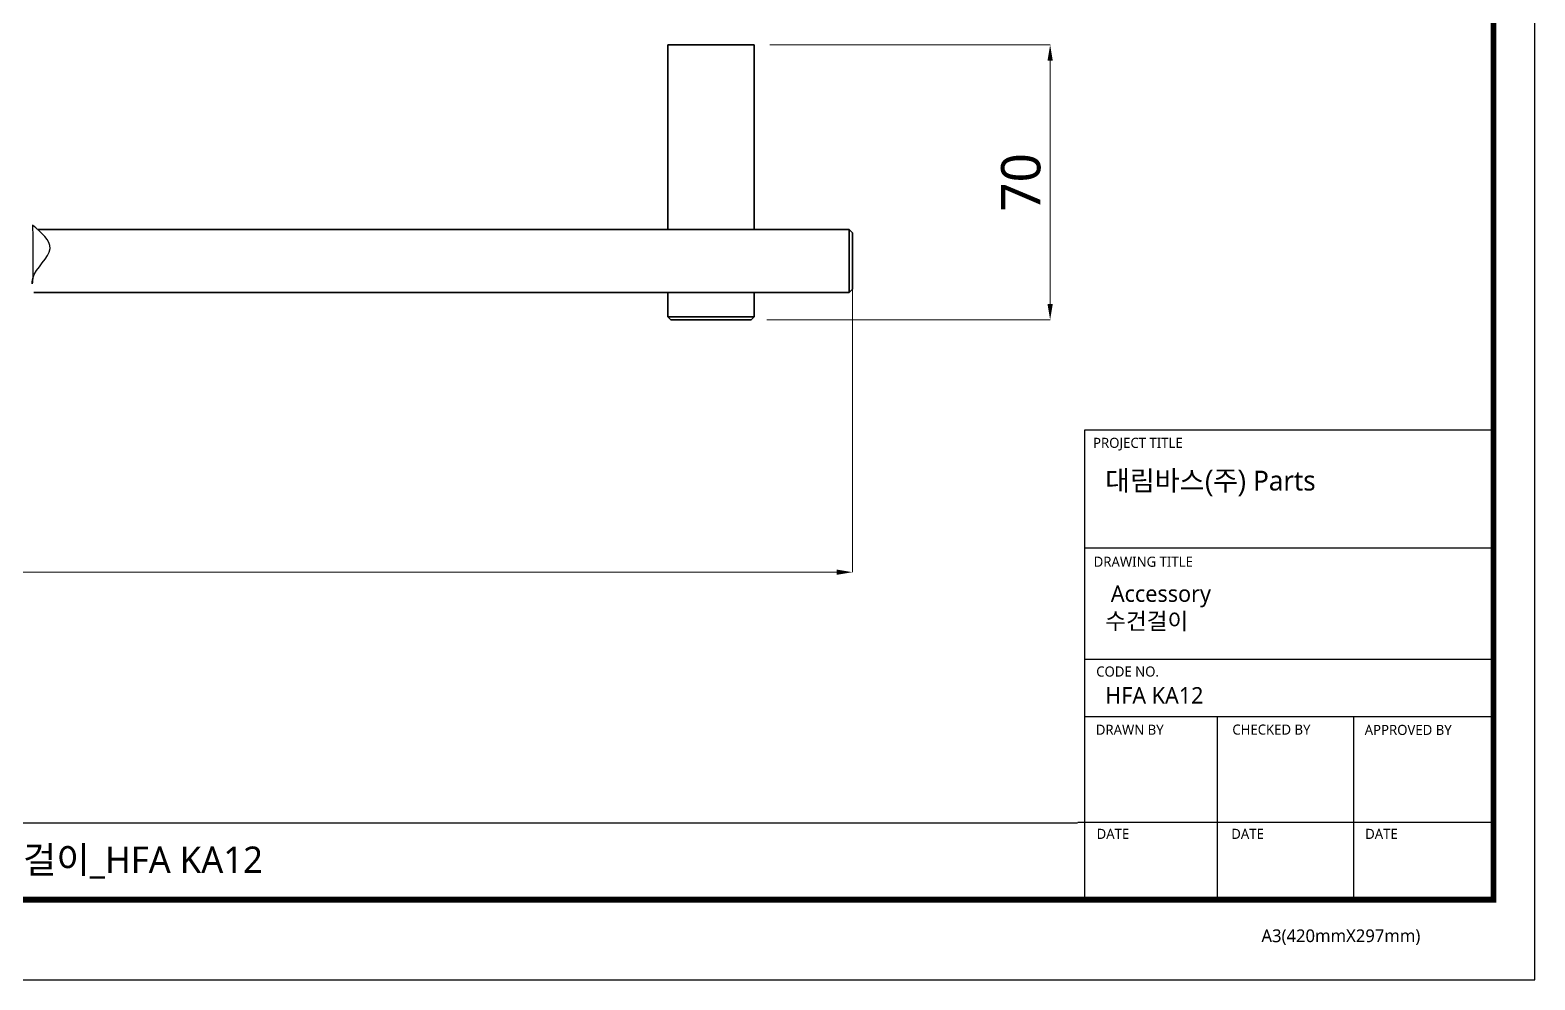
# Model space of a CAD drawing. Extents: x 16296681342 to 16296681993, y -37409618660 to -37409618183.
# Drawn here: x 16296681610.7 to 16296681993.4, y -37409618660.2 to -37409618418.6 of the extents above; entities that cross this region are included whole.
import ezdxf

# ---------------------------------------------------------------- set-up
doc = ezdxf.new("R2010")
doc.units = 0
doc.header["$LTSCALE"] = 10
doc.header["$MEASUREMENT"] = 0
doc.header["$PDMODE"] = 3
doc.header["$PDSIZE"] = -10
doc.layers.get('0').update_dxf_attribs({"linetype": 'CONTINUOUS'})
doc.layers.get('DEFPOINTS').update_dxf_attribs({"linetype": 'CONTINUOUS'})
doc.layers.add('1', color=7, linetype='CONTINUOUS')
doc.layers.add('BODY', color=7, linetype='CONTINUOUS')
doc.styles.add('Daelim Dimension', font='NanumGothic.ttf')
doc.dimstyles.new('DEFAULT', dxfattribs={"dimscale": 2, "dimtxt": 2, "dimasz": 2, "dimexe": 0, "dimexo": 2, "dimgap": 1, "dimtad": 1, "dimdec": 1, "dimzin": 9, "dimdsep": 46, "dimtxsty": 'Daelim Dimension', "dimcen": 0.5, "dimclrd": 252, "dimclre": 252, "dimclrt": 3, "dimadec": 1, "dimazin": 0, "dimtfac": 1, "dimtdec": 1, "dimtix": 1, "dimtmove": 0, "dimatfit": 3, "dimfxl": 0, "dimtolj": 1, "dimtzin": 1, "dimlwd": 9, "dimlwe": 9, "dimarcsym": 0})

# ---------------------------------------------------------------- blocks, each defined once
blk = doc.blocks.new('*D116')
at = {"layer": 'BODY', "color": 5, "lineweight": 9, "ltscale": 0.7}
for p, q in [((16296681373.44829, -37409618481.318192), (16296681373.44829, -37409618556.46431)), ((16296681819.874649, -37409618481.318192), (16296681819.874649, -37409618556.46431)), ((16296681377.44829, -37409618556.46431), (16296681815.874649, -37409618556.46431))]:
    blk.add_line(p, q, dxfattribs=at)
at = {"layer": 'BODY', "color": 5, "ltscale": 0.7}
for points in [[(16296681377.44829, -37409618555.797653), (16296681377.44829, -37409618557.130966), (16296681373.44829, -37409618556.46431)], [(16296681815.874649, -37409618555.797653), (16296681815.874649, -37409618557.130966), (16296681819.874649, -37409618556.46431)]]:
    blk.add_solid(points, dxfattribs=at)
at = {"layer": 'DEFPOINTS', "color": 0, "ltscale": 0.7}
for p in [(16296681373.44829, -37409618477.318192), (16296681819.874649, -37409618477.318192), (16296681819.874649, -37409618556.46431)]:
    blk.add_point(p, dxfattribs=at)
at = {"layer": 'BODY', "color": 7, "lineweight": 5, "ltscale": 0.7, "insert": (16296681596.66147, -37409618549.056587), "char_height": 10, "attachment_point": 5, "style": 'Daelim Dimension'}
blk.add_mtext('\\A1;700', dxfattribs=at)
blk = doc.blocks.new('*D159')
at = {"layer": 'BODY', "color": 5, "lineweight": 9, "ltscale": 0.7}
for p, q in [((16296681798.902679, -37409618422.379852), (16296681870.15428, -37409618422.379852)), ((16296681870.15428, -37409618426.379852), (16296681870.15428, -37409618488.301376)), ((16296681798.103571, -37409618492.301376), (16296681870.15428, -37409618492.301376))]:
    blk.add_line(p, q, dxfattribs=at)
at = {"layer": 'BODY', "color": 5, "ltscale": 0.7}
for points in [[(16296681869.487619, -37409618426.379852), (16296681870.82095, -37409618426.379852), (16296681870.15428, -37409618422.379852)], [(16296681869.487619, -37409618488.301376), (16296681870.82095, -37409618488.301376), (16296681870.15428, -37409618492.301376)]]:
    blk.add_solid(points, dxfattribs=at)
at = {"layer": 'DEFPOINTS', "color": 0, "ltscale": 0.7}
for p in [(16296681794.902679, -37409618422.379852), (16296681794.103571, -37409618492.301376), (16296681870.15428, -37409618492.301376)]:
    blk.add_point(p, dxfattribs=at)
at = {"layer": 'BODY', "color": 7, "lineweight": 5, "ltscale": 0.7, "insert": (16296681862.74654, -37409618457.340607), "char_height": 10, "attachment_point": 5, "rotation": 90, "style": 'Daelim Dimension'}
blk.add_mtext('\\A1;70', dxfattribs=at)

msp = doc.modelspace()

# ---------------------------------------------------------------- linework, layer by layer
at = {"color": 5, "ltscale": 40}
for p, q in [((16296681982.90773, -37409618520.325996), (16296681878.864639, -37409618520.325996)), ((16296681982.90773, -37409618550.39901), (16296681878.864639, -37409618550.39901)), ((16296681982.90773, -37409618550.39901), (16296681878.864639, -37409618550.39901)), ((16296681982.90773, -37409618578.688698), (16296681878.864639, -37409618578.688698)), ((16296681982.90773, -37409618578.688698), (16296681878.864639, -37409618578.688698)), ((16296681982.90773, -37409618593.27935), (16296681878.864639, -37409618593.27935)), ((16296681982.90773, -37409618593.27935), (16296681878.864639, -37409618593.27935)), ((16296681912.658739, -37409618593.27935), (16296681912.658739, -37409618639.726334)), ((16296681947.34128, -37409618593.27935), (16296681947.34128, -37409618639.726334)), ((16296681982.90773, -37409618620.109993), (16296681877.220091, -37409618620.109993)), ((16296681982.90773, -37409618620.109993), (16296681879.67524, -37409618620.109993)), ((16296681982.90773, -37409618639.726334), (16296681893.742519, -37409618639.726334))]:
    msp.add_line(p, q, dxfattribs=at)
at = {"color": 5, "ltscale": 0.5}
msp.add_line((16296681878.864639, -37409618520.325996), (16296681878.864639, -37409618640.355667), dxfattribs=at)
at = {"color": 5}
msp.add_line((16296681352.907619, -37409618620.184402), (16296681877.0949, -37409618620.184402), dxfattribs=at)
at = {"ltscale": 0.5}
msp.add_lwpolyline([(16296681342.439421, -37409618660.151291), (16296681993.439421, -37409618660.151291), (16296681993.439421, -37409618183.151291), (16296681342.439421, -37409618183.151291)], close=True, dxfattribs=at)
at = {"color": 5, "linetype": 'ByBlock', "lineweight": 200, "const_width": 1.5}
msp.add_lwpolyline([(16296681352.907619, -37409618639.72657), (16296681982.907619, -37409618639.72657), (16296681982.907619, -37409618194.22657), (16296681352.907619, -37409618194.22657)], close=True, dxfattribs=at)
at = {"ltscale": 0.5}
msp.add_spline([(16296681611.313601, -37409618468.178436), (16296681615.819321, -37409618474.146156), (16296681611.41844, -37409618481.788933), (16296681612.78056, -37409618488.07061)], degree=3, dxfattribs=at)
at = {"layer": '1', "color": 0, "linetype": 'Continuous', "lineweight": 35}
for p, q in [((16296681772.92733, -37409618422.379837), (16296681794.90267, -37409618422.379837)), ((16296681772.92733, -37409618422.379837), (16296681772.92733, -37409618469.326927)), ((16296681794.90267, -37409618469.326927), (16296681794.90267, -37409618422.379837)), ((16296681819.075541, -37409618469.327164), (16296681612.646061, -37409618469.327164)), ((16296681819.075541, -37409618485.309219), (16296681819.075541, -37409618469.327164)), ((16296681819.874649, -37409618470.126259), (16296681819.075541, -37409618469.327164)), ((16296681819.874649, -37409618470.126259), (16296681819.874649, -37409618484.510117)), ((16296681611.670971, -37409618485.309219), (16296681819.075541, -37409618485.309219)), ((16296681772.92733, -37409618485.30825), (16296681772.92733, -37409618491.502274)), ((16296681794.90267, -37409618491.502274), (16296681794.90267, -37409618485.30825)), ((16296681819.075541, -37409618485.309219), (16296681819.874649, -37409618484.510117)), ((16296681783.915001, -37409618491.502274), (16296681772.92733, -37409618491.502274)), ((16296681772.92733, -37409618491.502274), (16296681773.726431, -37409618492.301369)), ((16296681794.90267, -37409618491.502274), (16296681783.915001, -37409618491.502274)), ((16296681794.103571, -37409618492.301369), (16296681794.90267, -37409618491.502274)), ((16296681773.726431, -37409618492.301369), (16296681783.915001, -37409618492.301369)), ((16296681783.915001, -37409618492.301369), (16296681794.103571, -37409618492.301369))]:
    msp.add_line(p, q, dxfattribs=at)

# ---------------------------------------------------------------- texts
at = {"color": 5, "ltscale": 40, "style": 'Daelim Dimension'}
for s, height, p in [('PROJECT TITLE', 2.56901127, (16296681881.0672, -37409618524.854477)), ('DRAWING TITLE', 2.56901127, (16296681881.231899, -37409618555.09037)), ('CODE NO.', 2.5690113, (16296681881.876141, -37409618583.012352)), ('DRAWN BY', 2.5690113, (16296681881.7754, -37409618597.820747)), ('CHECKED BY', 2.5690113, (16296681916.485571, -37409618597.775177)), ('APPROVED BY', 2.56901127, (16296681950.14896, -37409618597.85817)), ('DATE', 2.5690113, (16296681881.976061, -37409618624.298737)), ('DATE', 2.5690113, (16296681916.212391, -37409618624.298737)), ('DATE', 2.5690113, (16296681950.267099, -37409618624.298737)), ('A3(420mmX297mm)', 3.24237133, (16296681923.892679, -37409618650.542282))]:
    msp.add_text(s, height=height, dxfattribs=at).set_placement(p)
at = {"attachment_point": 1, "style": 'Daelim Dimension'}
for s, insert, char_height, width in [('{\\fGulim|b0|i0|c129|p50;대림바스(주)} Parts', (16296681884.12291, -37409618530.656311), 5.03600079, 80.93992813), (' Accessory\\P수건걸이', (16296681884.167339, -37409618559.802757), 4.2041236, 70.7511006), ('HFA KA12', (16296681884.167339, -37409618585.69416), 4.2041236, 70.7511006)]:
    msp.add_mtext(s, dxfattribs=dict(at, insert=insert, char_height=char_height, width=width))
at = {"color": 2, "insert": (16296681469.779881, -37409618626.230522), "char_height": 6.75662715, "width": 260.66283526, "attachment_point": 1, "style": 'Daelim Dimension'}
msp.add_mtext('{\\fGulim|b0|i0|c129|p50;대림바스(주)}_Parts_Accessory_{\\fGulim|b0|i0|c129|p50;수건걸이}_HFA KA12', dxfattribs=at)

# ---------------------------------------------------------------- dimensions: what is measured, and where the dimension line sits
at = {"layer": 'BODY', "lineweight": 5, "ltscale": 0.7}
dim = msp.add_linear_dim(base=(16296681870.15428, -37409618492.301376), p1=(16296681794.90267, -37409618422.379837), p2=(16296681794.103571, -37409618492.301369), angle=90, dimstyle='DEFAULT', override={"dimtxt": 5, "dimdec": 0, "dimclrd": 5, "dimclre": 5, "dimclrt": 7}, dxfattribs=at)
dim.commit()
dim.dimension.update_dxf_attribs({"geometry": '*D159', "text_midpoint": (16296681862.74654, -37409618457.340607)})
dim = msp.add_linear_dim(base=(16296681819.874649, -37409618556.46431), p1=(16296681373.44829, -37409618477.318192), p2=(16296681819.874649, -37409618477.318192), text='700', dimstyle='DEFAULT', override={"dimtxt": 5, "dimclrd": 5, "dimclre": 5, "dimclrt": 7}, dxfattribs=at)
dim.commit()
dim.dimension.update_dxf_attribs({"geometry": '*D116', "text_midpoint": (16296681596.66147, -37409618549.056587)})

doc.saveas('drawing.dxf')
